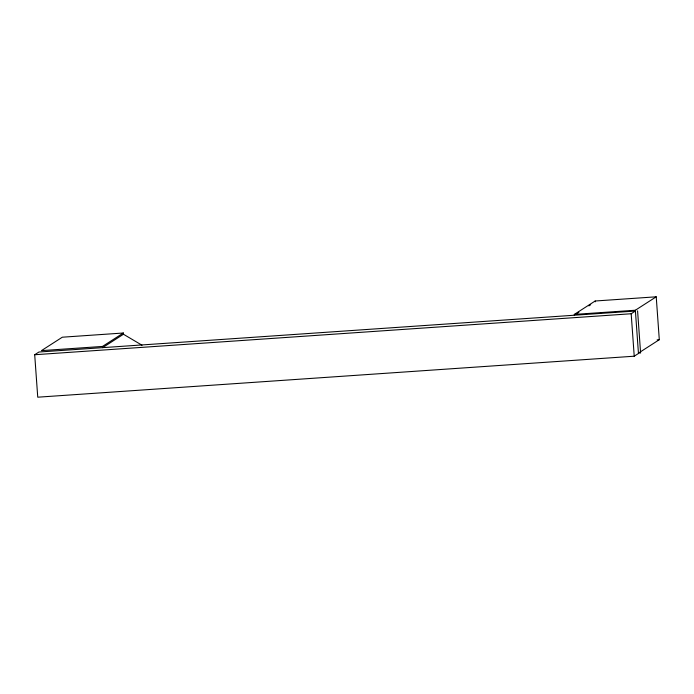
<?xml version="1.0" encoding="UTF-8"?>
<svg xmlns="http://www.w3.org/2000/svg" width="694" height="694" viewBox="0 0 694 694"><rect width="100%" height="100%" fill="white"/><g stroke="black" fill="none" stroke-linecap="round" stroke-linejoin="round"><path stroke-width="1.04" d="M34.7 354.738L38.933 352.023L635.418 311.025L631.184 313.749L34.7 354.738L37.745 397.194L634.229 356.204L638.463 353.48L635.357 310.235L656.229 296.806L659.3 339.704L638.437 353.125L640.597 352.968L637.586 310.869M123.367 333.007L62.304 337.206L41.44 350.626L102.495 346.436L123.367 333.007L123.454 334.248L142.027 345.23M123.454 334.248L102.591 347.677L102.495 346.436M574.363 315.223L574.302 314.425L595.166 301.005L656.229 296.806M577.078 313.471L578.9 312.309M588.876 305.889L590.689 304.718M574.302 314.425L635.357 310.235M657.14 339.852L659.3 339.704M631.184 313.749L634.229 356.204M595.166 301.005L595.226 301.803"/></g></svg>
